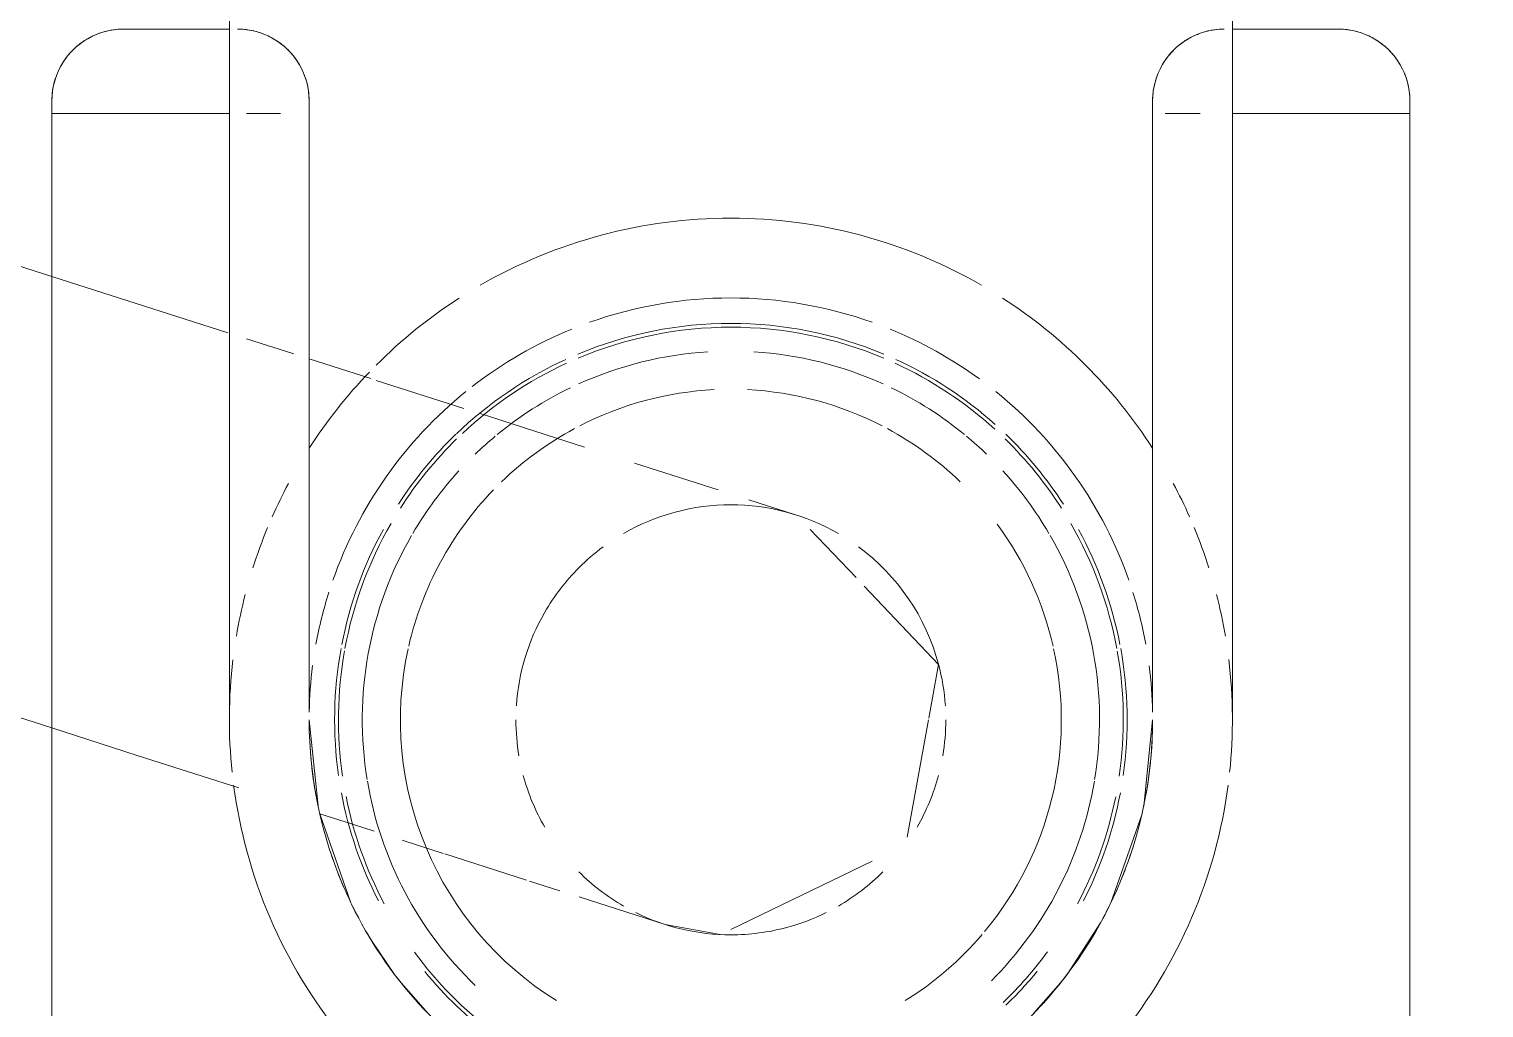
# Model space of a CAD drawing. Header units: metres. Extents: x 147 to 427, y -16 to 162.
# Drawn here: x 170.88755 to 170.92816, y 80.60953 to 80.63684 of the extents above; entities that cross this region are included whole.
import ezdxf

# ---------------------------------------------------------------- set-up
doc = ezdxf.new("R2010")
doc.units = ezdxf.units.M
doc.layers.add('1053_ARQ_BASE_MATADOURO_dwg', color=7, linetype='Continuous', lineweight=5, true_color=0x767676)
doc.layers.add('A_lay', color=7, linetype='Continuous', lineweight=5)
doc.layers.add('P-SANR-FIXT', color=7, linetype='Continuous', lineweight=5)

# ---------------------------------------------------------------- blocks, each defined once
blk = doc.blocks.new('UT_Ducha higiênica - UT_Ducha higiênica-V43-BANHEIROS E VESTIÁRIO')
at = {"layer": 'P-SANR-FIXT', "color": 9, "true_color": 0xc0c0c0}
for p, q in [((0.06600000000017558, 0.05738896833053225), (0.06600000000017558, 0.03306065756350873)), ((0.09400000000017354, 0.03306065756350873), (0.09400000000017354, 0.05738896833053225)), ((0.06304499430343755, 0.04114821128362749), (0.06600000000000221, 0.04114821128362745)), ((0.09400000000000237, 0.04114821128362746), (0.09695500569656935, 0.04114821128362745)), ((0.06104499430343766, 0.03914821128362744), (0.06104499430343766, 0.03878872391187346)), ((0.09895500569656945, 0.03878872391187352), (0.09895500569656945, 0.03914821128362758)), ((0.06104499430343674, 0.001999999999942718), (0.06104499430343764, 0.03878872391187346)), ((0.06600000000000254, 0.0387887239118735), (0.06104499430343417, 0.0387887239118735)), ((0.0989550056965669, 0.0387887239118735), (0.09400000000000182, 0.0387887239118735)), ((0.09895500569656944, 0.03878872391187348), (0.09895500569656941, 0.001999999999943668))]:
    blk.add_line(p, q, dxfattribs=at)
at = {"layer": 'P-SANR-FIXT', "color": 254, "true_color": 0xd3d3d3}
for p, q in [((0.06822741628874161, 0.0387887239118735), (0.06822741628874161, 0.03914821128362743)), ((0.0917725837112612, 0.03914821128362742), (0.0917725837112612, 0.03878872391187344)), ((0.06104499430343664, 0.001999999999942737), (0.06104499430343756, 0.03878872391187442)), ((0.06742986877289242, 0.0387887239118735), (0.06647703843195592, 0.0387887239118735)), ((0.06822741628874161, 0.03878872391187346), (0.06822741628874161, 0.02214454025150191)), ((0.09177258371125956, 0.02214186629510981), (0.09177258371126114, 0.03878872391187346)), ((0.09310245490700532, 0.0387887239118735), (0.09212435565298374, 0.0387887239118735)), ((0.09895500569656936, 0.0387887239118745), (0.09895500569656929, 0.001999999999943672)), ((0.06104499430361037, 0.03424681124901707), (0.06595411103332094, 0.03267435979653391)), ((0.06822741628891442, 0.03194619170685651), (0.06994938744698315, 0.03139462282028539)), ((0.07010050506356333, 0.0313462179587265), (0.07254989304715713, 0.0305616483702348)), ((0.06822741628874326, 0.02187499999996194), (0.068475631387799, 0.0194702847717769)), ((0.09152369447769643, 0.01946705630806995), (0.09177258371125954, 0.02187499999996153)), ((0.06852257954139873, 0.01925535367745389), (0.06939326858138262, 0.0167670673602468)), ((0.06943539135146488, 0.01895869022100658), (0.06852257954157207, 0.01925107525386298)), ((0.09060673141862002, 0.01676706736024643), (0.09147742045860399, 0.0192553536774535)), ((0.08938492596379394, 0.01476747638813229), (0.09032112149020635, 0.01621212277870662)), ((0.06998209410695065, 0.01569153100945493), (0.07061358243711897, 0.01476944635694471)), ((0.07079582342454933, 0.01453491411446422), (0.07154986264698524, 0.0136781160826587)), ((0.0884501373530194, 0.01367811608266058), (0.08920417657545324, 0.01453491411446393))]:
    blk.add_line(p, q, dxfattribs=at)
at = {"layer": 'P-SANR-FIXT', "color": 254, "true_color": 0xe0e0e0}
for p, q in [((0.06822741628874153, 0.0387887239118744), (0.06822741628874152, 0.02214454025150181)), ((0.09177258371125947, 0.02214186629510983), (0.09177258371126105, 0.03878872391187439)), ((0.06647703843212821, 0.0325068596141057), (0.06779785967538077, 0.03208378405962466)), ((0.073000000000174, 0.03041747348684451), (0.07481458797315996, 0.02983623827674731)), ((0.07731404008869103, 0.02903563252099664), (0.07964731213831082, 0.02828825631760632)), ((0.08221458441825276, 0.02718533653466564), (0.08349389999841036, 0.02584150952552453)), ((0.08372439327544737, 0.02559939327531115), (0.08579708865520803, 0.02342217908653255)), ((0.08579708865520803, 0.02342217908653255), (0.0855241990930235, 0.02191896280511636)), ((0.0855162182117772, 0.02187500000004051), (0.0849213260994286, 0.01859802779997803)), ((0.07004455732112212, 0.01876356674635322), (0.06943539135146488, 0.01895869022100658)), ((0.07429762884087705, 0.01740125477518853), (0.07201105281645163, 0.01813367365801042)), ((0.08394184234052415, 0.01793315765969091), (0.08000000000017457, 0.01602502537868764)), ((0.07522818576164052, 0.01710318576150863), (0.07438156632511098, 0.01737436854976821)), ((0.07816972594212296, 0.01616097367244767), (0.07576444373542271, 0.01693141562928007)), ((0.07970506017620423, 0.01588225350947288), (0.07816972594212296, 0.01616097367244767))]:
    blk.add_line(p, q, dxfattribs=at)
at = {"layer": 'P-SANR-FIXT', "color": 254, "true_color": 0xe9e9e9}
for p, q in [((0.07481458797315996, 0.02983623827674731), (0.07591139295833965, 0.02948491792993494)), ((0.07196792898224078, 0.01814748676115754), (0.07082682142727627, 0.0185129977748538))]:
    blk.add_line(p, q, dxfattribs=at)
at = {"layer": 'P-SANR-FIXT', "color": 9, "true_color": 0xc0c0c0, "flags": 128}
for points in [[(0.01500000000018934, 0.04899559848679616), (0.01656900566513716, 0.04849302635974193), (0.03232634437673555, 0.04344575380369457), (0.0499236900168427, 0.03780910402836686), (0.06104499430361037, 0.03424681124901707)], [(0.06104499430361037, 0.02164623927539696), (0.04767365562361228, 0.02592924619632215), (0.03007630998350729, 0.03156589597164985), (0.01500000000018934, 0.03639502651317171)], [(0.06600000000017558, 0.03306065756350873), (0.06600000000017558, 0.02415942696861998), (0.06600000000017558, 0.02187500000004484)], [(0.09400000000017354, 0.02187500000004484), (0.09400000000017354, 0.02584343730841606), (0.09400000000017354, 0.03306065756350873)]]:
    blk.add_lwpolyline(points, dxfattribs=at)
at = {"layer": 'P-SANR-FIXT', "color": 254, "true_color": 0xe0e0e0, "flags": 128}
blk.add_lwpolyline([(0.08050085544231261, 0.02801485572803844), (0.0818041397646692, 0.02759739746853832), (0.08183027405822617, 0.02758902632763768)], dxfattribs=at)
at = {"layer": 'P-SANR-FIXT', "color": 254, "true_color": 0xd3d3d3, "flags": 128}
blk.add_lwpolyline([(0.06626901951475822, 0.01997291869995145), (0.06343099433521066, 0.02088197364027478), (0.06104499430361037, 0.02164623927539696)], dxfattribs=at)
at = {"layer": 'P-SANR-FIXT', "color": 9, "true_color": 0xc0c0c0}
for centre, radius, start, end in [((0.06304499430343755, 0.03914821128362749), 0.002000000000000004, 90, 119.9999999999998), ((0.09695500569656935, 0.03914821128362753), 0.002000000000000002, 60.00000000000078, 90.0000000000004), ((0.0800000000000014, 0.02187499999996996), 0.01400000000000001, 354.0073816940471, 6.890104071760333), ((0.0800000000000014, 0.02187499999996996), 0.014, 173.1165843224717, 185.9928586699199), ((0.0800000000000014, 0.02187499999996996), 0.014, 187.5018254958601, 219.0196405060585), ((0.0800000000000014, 0.02187499999996996), 0.014, 320.9788012077646, 352.4987047416478)]:
    blk.add_arc(centre, radius, start, end, dxfattribs=at)
at = {"layer": 'P-SANR-FIXT', "color": 254, "true_color": 0xe0e0e0}
for centre, radius, start, end in [((0.06622741628874153, 0.03914821128362746), 0.002000000000000002, 75.00000000000007, 90), ((0.09377258371126108, 0.03914821128362746), 0.001999999999999999, 90.0000000000008, 105.0000000000007), ((0.06622741628874153, 0.03914821128362746), 0.002000000000000008, 1.9878466759147e-13, 60.00000000000014), ((0.09377258371126108, 0.03914821128362746), 0.001999999999999995, 120.0000000000004, 180.000000000001), ((0.08000000000000139, 0.02187499999996695), 0.01106186790881811, 90.00000000000037, 112.6942804123422), ((0.08000000000000139, 0.02187499999996695), 0.01106186790881813, 67.30571958765826, 90.00000000000006), ((0.08000000000000139, 0.02187499999996695), 0.01095503730636507, 89.99999999999997, 112.9155889830821), ((0.08000000000000139, 0.02187499999996695), 0.01095503730636507, 67.08441101691236, 89.99999999999964), ((0.08000000000000139, 0.02187499999996695), 0.01106186790881811, 114.5985827828752, 133.8419831186609), ((0.08000000000000139, 0.02187499999996695), 0.01095503730636509, 114.7532005683548, 133.1674435286872), ((0.08000000000000139, 0.02187499999996695), 0.01095503730636508, 47.76102822801946, 65.2467994316392), ((0.08000000000000139, 0.02187499999996695), 0.01106186790881813, 48.16895343908534, 65.40141721712534), ((0.08000000000000139, 0.02187499999996695), 0.009224841614128749, 92.89448686670958, 117.213598098258), ((0.08000000000000139, 0.02187499999996695), 0.009224841614128749, 92.89448686670958, 117.213598098258), ((0.08000000000000139, 0.02187499999996695), 0.009224841614128742, 62.78640190173435, 87.1055131332892), ((0.08000000000000139, 0.02187499999996695), 0.009224841614128742, 62.78640190173435, 87.1055131332892), ((0.08000000000000139, 0.02187499999996695), 0.01106186790881812, 133.9230484541235, 147.0316496479592), ((0.08000000000000139, 0.02187499999996695), 0.01095503730636508, 134.334656598687, 147.3692747812611), ((0.08000000000000139, 0.02187499999996695), 0.009224841614128747, 118.2748387980583, 133.9230484541271), ((0.08000000000000139, 0.02187499999996695), 0.009224841614128747, 118.2748387980583, 133.9230484541271), ((0.08000000000000139, 0.02187499999996695), 0.009224841614128742, 46.07695154584497, 61.72516120193372), ((0.08000000000000139, 0.02187499999996695), 0.009224841614128742, 46.07695154584497, 61.72516120193372), ((0.08000000000000139, 0.02187499999996695), 0.01095503730636506, 32.63132096194444, 45.66526056333501), ((0.08000000000000139, 0.02187499999996695), 0.01106186790881813, 32.96891572373856, 46.07695154586379), ((0.08000000000000139, 0.02187499999996695), 0.009224841614128754, 135.9315731659198, 167.1578964023332), ((0.08000000000000139, 0.02187499999996695), 0.009224841614128754, 135.9315731659198, 167.1578964023332), ((0.07999999999999673, 0.02187499999996173), 0.005999999999999991, 89.99999999995525, 119.9999999999699), ((0.07999999999999673, 0.02187499999996173), 0.005999999999999994, 59.99999999997006, 89.99999999995535), ((0.08000000000000139, 0.02187499999996695), 0.01095503730636509, 149.9999999999999, 169.5394630768555), ((0.08000000000000139, 0.02187499999996695), 0.009224841614128738, 12.85042544492516, 36.28038313448674), ((0.08000000000000139, 0.02187499999996695), 0.009224841614128738, 12.85042544492516, 36.28038313448674), ((0.08000000000000139, 0.02187499999996695), 0.01095503730636508, 10.4605369231441, 29.99999999999965), ((0.08000000000000139, 0.02187499999996695), 0.01106186790881812, 151.2867300973497, 169.0457555543734), ((0.08000000000000139, 0.02187499999996695), 0.01106186790881813, 10.94648128964185, 28.71326990265073), ((0.07999999999999673, 0.02187499999996173), 0.006000000000000009, 126.4558563755609, 134.9999999999261), ((0.07999999999999673, 0.02187499999996173), 0.005999999999999981, 14.99999999999205, 53.54414486825294), ((0.07999999999999673, 0.02187499999996173), 0.006000000000000018, 134.9999999999772, 149.9999999999845), ((0.07999999999999673, 0.02187499999996173), 0.00600000000000001, 149.9999999999845, 176.2596558630868), ((0.08000000000000139, 0.02187499999996695), 0.01106186790881813, 169.6404862919868, 188.0750667196599), ((0.08000000000000139, 0.02187499999996695), 0.01095503730636508, 169.9008664072568, 188.267496492692), ((0.08000000000000139, 0.02187499999996695), 0.009224841614128752, 167.5775024622475, 238.1676693471378), ((0.08000000000000139, 0.02187499999996695), 0.009224841614128752, 167.5775024622475, 238.1676693471378), ((0.08000000000000139, 0.02187499999996695), 0.00922484161412875, 320.161241883636, 12.4224975377521), ((0.08000000000000139, 0.02187499999996695), 0.00922484161412875, 320.161241883636, 12.4224975377521), ((0.08000000000000139, 0.02187499999996695), 0.01095503730636508, 351.7274473685669, 10.09043831296133), ((0.08000000000000139, 0.02187499999996695), 0.01106186790881813, 351.9194111386425, 10.35951370801355), ((0.07999999999999673, 0.02187499999996173), 0.005999999999999999, 3.75001315622198, 14.99999999999211), ((0.0800000000000013, 0.02187499999996173), 0.01177258371125814, 179.9999999999993, 191.6742183424695), ((0.07999999999999673, 0.02187499999996173), 0.006000000000000017, 179.9999999999999, 189.6472123594997), ((0.07999999999999673, 0.02187499999996173), 0.005999999999999998, 350.377751244923, 359.9999999999991), ((0.0800000000000013, 0.02187499999996173), 0.01177258371125814, 348.3105877482108, 359.999999999999), ((0.07999999999999673, 0.02187499999996173), 0.006000000000000005, 195.000000000007, 210.0000000000144), ((0.07999999999999673, 0.02187499999996173), 0.005999999999999996, 330.000000000014, 345.0000000000065), ((0.08000000000000139, 0.02187499999996695), 0.01106186790881813, 190.5929366025706, 207.1726738920098), ((0.08000000000000139, 0.02187499999996695), 0.01095503730636508, 191.2771892320177, 207.9593414457524), ((0.08000000000000139, 0.02187499999996695), 0.01095503730636508, 332.0228205646238, 348.698395418212), ((0.08000000000000139, 0.02187499999996695), 0.01106186790881813, 332.8095514476709, 349.3826173398389), ((0.07999999999999673, 0.02187499999996173), 0.006000000000000009, 225.0000000000219, 240.0000000000293), ((0.07999999999999673, 0.02187499999996173), 0.005999999999999983, 300.0000000000289, 315.0000000000214), ((0.07999999999999673, 0.02187499999996173), 0.005999999999999994, 243.7091186525873, 270.0000000000442), ((0.07999999999999673, 0.02187499999996173), 0.005999999999999999, 285.0000000000363, 296.3040052236461), ((0.0800000000000013, 0.02187499999996173), 0.01177258371125812, 209.9999999999989, 211.9235348518845), ((0.07999999999999673, 0.02187499999996173), 0.005999999999999997, 270.0000000000439, 285.0000000000362), ((0.08000000000000139, 0.02187499999996695), 0.009224841614128756, 301.8434269842578, 319.5112149420289), ((0.08000000000000139, 0.02187499999996695), 0.009224841614128756, 301.8434269842578, 319.5112149420289), ((0.08000000000000139, 0.02187499999996695), 0.01095503730636507, 216.2878855969636, 232.9111067285773), ((0.08000000000000139, 0.02187499999996695), 0.01095503730636509, 313.9230484541221, 323.7765991534685), ((0.08000000000000139, 0.02187499999996695), 0.01106186790881813, 219.4200401855547, 232.9888136473335), ((0.08000000000000139, 0.02187499999996695), 0.0110618679088181, 313.9230484541362, 320.6389114890934)]:
    blk.add_arc(centre, radius, start, end, dxfattribs=at)
at = {"layer": 'P-SANR-FIXT', "color": 254, "true_color": 0xd3d3d3}
for centre, radius, start, end in [((0.06622741628874153, 0.03914821128362746), 0.002000000000000005, 60.00000000000018, 75.00000000000011), ((0.09377258371126108, 0.03914821128362746), 0.002000000000000003, 105.0000000000007, 120.0000000000004), ((0.06304499430343755, 0.03914821128362749), 0.001999999999999995, 119.9999999999999, 180), ((0.09695500569656935, 0.03914821128362753), 0.001999999999999994, 7.951386703658757e-13, 60.00000000000071), ((0.0800000000000014, 0.02187499999996996), 0.014, 90.00000000000034, 120.0000000000004), ((0.0800000000000014, 0.02187499999996996), 0.01400000000000001, 59.99999999999979, 89.9999999999997), ((0.0800000000000014, 0.02187499999996996), 0.01399999999999999, 122.7927710263034, 135.0000000000004), ((0.0800000000000014, 0.02187499999996695), 0.0117725837112637, 89.99999999999994, 109.58754425025), ((0.0800000000000014, 0.02187499999996695), 0.0117725837112637, 70.41245574974954, 89.99999999999967), ((0.0800000000000014, 0.02187499999996996), 0.01400000000000001, 32.76646705730297, 57.20722897369675), ((0.0800000000000014, 0.02187499999996695), 0.01177258371126372, 112.1724702843523, 127.8402297297984), ((0.0800000000000014, 0.02187499999996695), 0.0117725837112637, 53.89541943349725, 67.82752971563578), ((0.0800000000000014, 0.02187499999996996), 0.01399999999999998, 136.1160711698547, 147.2335472644397), ((0.0800000000000014, 0.02187499999996695), 0.01177258371126371, 128.9337603640835, 160.694666494968), ((0.0800000000000014, 0.02187499999996695), 0.01177258371126372, 19.30594577681172, 51.066239635916), ((0.0800000000000014, 0.02187499999996996), 0.01399999999999999, 151.901318016544, 156.1238706029361), ((0.0800000000000014, 0.02187499999996996), 0.01400000000000002, 23.87657473021514, 28.09750944409242), ((0.0800000000000014, 0.02187499999996996), 0.01399999999999998, 157.4647597343553, 162.3844249266433), ((0.0800000000000014, 0.02187499999996996), 0.01400000000000002, 17.62795192153268, 22.53729517271652), ((0.0800000000000014, 0.02187499999996996), 0.01399999999999999, 165.5324568339362, 170.4147584948406), ((0.0800000000000014, 0.02187499999996695), 0.01177258371126372, 162.4145360138932, 169.6754219535906), ((0.0800000000000014, 0.02187499999996695), 0.01177258371126371, 10.32457804640905, 17.58202703351399), ((0.0800000000000014, 0.02187499999996996), 0.01400000000000001, 9.591113623484812, 14.468271709301), ((0.0800000000000014, 0.02187499999996695), 0.01177258371126371, 172.6178997737828, 178.9617827200773), ((0.0800000000000014, 0.02187499999996695), 0.0117725837112637, 1.027648494441576, 7.369686186469377), ((0.0800000000000014, 0.02187499999996695), 0.01177258371126372, 179.9999999999999, 203.7148315874115), ((0.0800000000000014, 0.02187499999996695), 0.01177258371126372, 309.2343266399712, 359.9999999999994), ((0.0800000000000013, 0.02187499999996173), 0.01177258371125813, 198.5781000341353, 208.0829761927588), ((0.0800000000000013, 0.02187499999996173), 0.01177258371125814, 331.9170238073734, 341.4218999656165), ((0.0800000000000014, 0.02187499999996695), 0.01177258371126371, 205.9394156429511, 238.2407709617503), ((0.0800000000000013, 0.02187499999996173), 0.01177258371125812, 216.9068243999064, 222.2320135360429), ((0.0800000000000013, 0.02187499999996173), 0.01177258371125815, 317.7679864638768, 323.082986689777)]:
    blk.add_arc(centre, radius, start, end, dxfattribs=at)
at = {"layer": 'P-SANR-FIXT', "color": 254, "true_color": 0xe9e9e9}
for radius, start, end in [(0.01029022396165959, 93.57252902793815, 114.39608050732), (0.0102902239616596, 65.60391949267456, 86.42747097206139), (0.01029022396165958, 115.7875496680386, 129.3324097103653), (0.01029022396165961, 50.66759028975427, 64.21245033195585), (0.01029022396165958, 129.731111736732, 133.9230484541427), (0.0102902239616596, 46.07695154584732, 50.26888826324488), (0.01029022396165959, 137.5668966855696, 149.6278910948676), (0.01029022396165961, 30.37290782517221, 42.43254720300475), (0.0102902239616596, 150.0000000000004, 189.3324097101969), (0.01029022396165961, 350.6675902898027, 30.00000000000011), (0.01029022396165961, 189.5547970568336, 226.0769515458719), (0.0102902239616596, 314.9678756525263, 350.4432642318857)]:
    blk.add_arc((0.08000000000000138, 0.02187499999996695), radius, start, end, dxfattribs=at)
at = {"layer": 'P-SANR-FIXT', "color": 9, "true_color": 0xc0c0c0}
for points, knots in [([(0.06104499430343763, 0.03914821128362749), (0.06104499430343763, 0.03934114306849545), (0.06108714067159613, 0.03961803906187272), (0.0612036956944618, 0.03994247800487914), (0.06131591234284227, 0.04016295539194129), (0.06144745881198609, 0.04035884651990348), (0.06159461803630129, 0.04053128203195312), (0.06175406595126327, 0.04068082568376507), (0.06195137848773302, 0.04082959083399103), (0.06214452814990288, 0.0409390074305918), (0.0623293392666376, 0.04101777513732453), (0.0626099347193875, 0.04111335968832534), (0.06285292738142612, 0.04114821128362747), (0.06304499430343762, 0.04114821128362749)], [0, 0, 0, 0, 0.1428571428571428, 0.2142857142857143, 0.2857142857142857, 0.3571428571428571, 0.4285714285714285, 0.5, 0.5714285714285714, 0.6785714285714286, 0.7321428571428572, 0.7857142857142857, 1, 1, 1, 1]), ([(0.09695500569656942, 0.04114821128362754), (0.09708298661886067, 0.04114821128362754), (0.09734157513630474, 0.04112342680997043), (0.09765661326674686, 0.04102940703512432), (0.0979000961284014, 0.0409147553020243), (0.0980769310206845, 0.04080827517869416), (0.09824602029227524, 0.04068074911345344), (0.09840552699222668, 0.04053113568145207), (0.09855268138333846, 0.04035866146469703), (0.09868421283957497, 0.04016274350734703), (0.09879640592050198, 0.03994224240005637), (0.0989129073849353, 0.03961781842819331), (0.09895500569656941, 0.03934103627677766), (0.09895500569656944, 0.03914821128362756)], [0, 0, 0, 0, 0.1428571428571428, 0.2857142857142857, 0.3571428571428571, 0.4285714285714285, 0.5, 0.5714285714285714, 0.6428571428571428, 0.7142857142857143, 0.7857142857142857, 0.8571428571428571, 1, 1, 1, 1])]:
    blk.add_open_spline(points, degree=3, knots=knots, dxfattribs=at)
at = {"layer": 'P-SANR-FIXT', "color": 254, "true_color": 0xd3d3d3}
for points, knots in [([(0.06622741628874161, 0.04114821128362747), (0.06635539721103273, 0.04114821128362747), (0.06661398572847665, 0.04112342680997042), (0.06692902385891879, 0.04102940703512435), (0.06717250672057345, 0.04091475530202431), (0.06734934161285663, 0.04080827517869411), (0.06751843088444733, 0.04068074911345343), (0.06767793758439884, 0.04053113568145204), (0.06782509197551062, 0.04035866146469702), (0.06795662343174708, 0.04016274350734707), (0.0680688165126741, 0.03994224240005637), (0.06818531797710749, 0.03961781842819322), (0.06822741628874164, 0.03934103627677755), (0.06822741628874161, 0.03914821128362746)], [0, 0, 0, 0, 0.1428571428571428, 0.2857142857142857, 0.3571428571428571, 0.4285714285714285, 0.5, 0.5714285714285714, 0.6428571428571428, 0.7142857142857143, 0.7857142857142857, 0.8571428571428571, 1, 1, 1, 1]), ([(0.09177258371126117, 0.03914821128362743), (0.09177258371126117, 0.03934114306849545), (0.09181473007941966, 0.03961803906187276), (0.09193128510228538, 0.03994247800487911), (0.09204350175066574, 0.04016295539194121), (0.0921750482198096, 0.04035884651990337), (0.09232220744412468, 0.040531282031953), (0.09248165535908674, 0.04068082568376497), (0.0926789678955566, 0.04082959083399103), (0.09287211755772645, 0.04093900743059178), (0.09305692867446114, 0.04101777513732451), (0.09333752412721105, 0.04111335968832526), (0.09358051678924953, 0.04114821128362744), (0.09377258371126114, 0.04114821128362747)], [0, 0, 0, 0, 0.1428571428571428, 0.2142857142857143, 0.2857142857142857, 0.3571428571428571, 0.4285714285714285, 0.5, 0.5714285714285714, 0.6785714285714286, 0.7321428571428572, 0.7857142857142857, 1, 1, 1, 1])]:
    blk.add_open_spline(points, degree=3, knots=knots, dxfattribs=at)
blk = doc.blocks.new('1053_ARQ_BASE_MATADOURO_dwg_arq geral tgov-4039641-BANHEIROS E VESTIÁRIO')
at = {"layer": 'A_lay', "true_color": 0xaaaaaa}
h = blk.add_hatch(dxfattribs=at)
h.set_pattern_fill('FP_2', color=253, style=0, pattern_type=2)
h.set_pattern_definition([(90, (-0.43, 0), (-0.6125, 3.750480822388769e-17), []), (180, (-0.43, 0), (-7.500961644777538e-17, -0.6125), [])])
h.paths.add_polyline_path([(28.86165809004769, -2.56721354479967), (28.86122966577699, -2.56721354479967), (28.86153817293981, -2.56749997516411)])
h.paths.add_polyline_path([(30.2482296655655, -1.360337723046473), (30.26237180118934, -1.346195587888295), (30.6159251917854, -1.699748978018694), (30.60178305616156, -1.713891113176873), (30.49587755336851, -1.607985610523314)])
h.paths.add_polyline_path([(28.44822966563535, -2.590337723493509), (28.81143735733873, -2.590337723493509), (28.81230898691871, -2.58464445636208), (28.8185086128167, -2.584118906497864), (28.82272822869066, -2.583180386026429), (28.81398975905625, -2.582610914488294), (28.83495522572088, -2.57111201848449), (28.83522966530757, -2.57111201848449), (28.83475389383533, -2.56721354479967), (28.82766758750804, -2.566752702683052), (28.82784901535905, -2.531764418520888), (28.82935890737823, -2.52946950403056), (28.83033918387648, -2.529386299058109), (28.83033918387648, -2.53081953147027), (28.83475389383533, -2.529654912327612), (28.83849361832507, -2.529260466487376), (28.83519683452662, -2.529079990610639), (28.83230822877009, -2.529079990610639), (28.83244076533282, -2.527990126248663), (28.84363069707286, -2.527990126248663), (28.84845663855147, -2.451804867368801), (28.85332281400346, -2.527990126248663), (28.8641511023145, -2.52824114685007), (28.8641511023145, -2.529079990610639), (28.85934836442302, -2.529569412834371), (28.86105634874449, -2.532213544799669), (28.86153817293981, -2.529370996490786), (28.86318337958887, -2.529491669047812), (28.86458401039983, -2.531318225015958), (28.86467251455278, -2.530331478504449), (28.86745841353565, -2.530615062280771), (28.86745841353565, -2.53158807162526), (28.86745841353565, -2.532213544799669), (28.86882147598412, -2.532572692486232), (28.86882147598412, -2.56721354479967), (28.86165809004769, -2.56721354479967), (28.86156139251205, -2.57111201848449), (28.8625528999188, -2.57111201848449), (28.88315325235816, -2.583180386026429), (28.87848461745907, -2.583665235818134), (28.8784193125925, -2.583790940594822), (28.8737311023939, -2.583180386026429), (28.87380640573243, -2.583851335952614), (28.88439815724942, -2.585121194703789), (28.88518967951507, -2.590337723493509), (29.2482296655655, -2.590337723493509), (29.2482296655655, -1.340337723493507), (29.54822966561206, -1.340337723493507), (29.54822966561206, -1.360337723046473), (29.26822966558412, -1.360337723046473), (29.26822966558412, -2.590337723493509), (30.14822966558878, -2.590337723493509), (30.14822966558878, -1.340337723493507), (30.2482296655655, -1.340337723493507), (30.2482296655655, -1.360337723046473), (30.16822966560741, -1.360337723046473), (30.16822966560741, -2.590337723493509), (31.04822966561206, -2.590337723493509), (31.04822966561206, -1.360337724909118), (30.84822966554222, -1.360337724909118), (30.84822966554222, -1.340337725356151), (30.86822966556085, -1.340337725356151), (30.86822966556085, -0.9803377259522), (30.59822966554222, -0.7203377243130712), (30.59822966565863, 0.7096622604877493), (28.44822966563535, 0.7096622753889062), (28.44822966563535, -0.5203377231954851), (29.74655514128991, -0.5203377231954851), (29.74655514128991, -0.5403377227484514), (28.44822966563535, -0.5403377246110954), (28.44822966563535, -1.340337723493507), (28.64822966558878, -1.340337723493507), (28.64822966558878, -1.360337723046473), (28.44822966563535, -1.360337723046473), (28.44822966563535, -2.460529452374502)])
h.paths.add_polyline_path([(30.44759136193917, -2.584848087280922), (30.44451536529251, -2.58279742300504), (30.45135091664289, -2.584848085418278)])
h.paths.add_polyline_path([(30.77929010859244, -2.584848027676277), (30.78680921028345, -2.583480917240759), (30.78434841532745, -2.584848025813629)])
h.paths.add_polyline_path([(29.54554933460914, -2.584847997873954), (29.5424733380789, -2.582797333598072), (29.54930888942928, -2.58484799601131)])
h.paths.add_polyline_path([(29.87724808137883, -2.584847938269314), (29.88476718303401, -2.583480827840306), (29.88230638811384, -2.584847936406665)])
h.paths.add_polyline_path([(30.42303761735112, -2.580063207074932), (30.41971968789604, -2.578219912946161), (30.41893628740041, -2.573911214418962), (30.42006266599362, -2.575600781685322)])
h.paths.add_polyline_path([(30.79296120497877, -2.580063141749738), (30.79706253274364, -2.573911147192054), (30.79627913353053, -2.578219847753575), (30.79529617521494, -2.578765935836972)])
h.paths.add_polyline_path([(29.52099559013751, -2.580063117667969), (29.51767766068243, -2.578219823539193), (29.51689426018703, -2.573911125012332), (29.51953902051077, -2.577878264034065)])
h.paths.add_polyline_path([(29.89091917781465, -2.580063052268529), (29.89502050548957, -2.57391105784577), (29.8942371062005, -2.578219758346607)])
h.paths.add_polyline_path([(30.00230657213067, -2.575519589203923), (30.00230656327702, -2.575518269867105), (30.00618763736436, -2.575518785918077)])
h.paths.add_polyline_path([(30.90434859934423, -2.57551958920391), (30.90434859049058, -2.575518269867083), (30.90822966457792, -2.57551878591806)])
h.paths.add_polyline_path([(28.85650297218246, -2.532213544799669), (28.85657379138359, -2.532213544799669), (28.85647120766638, -2.529079990610639), (28.85425680585475, -2.529472695979467), (28.85598023139357, -2.532213544799669)])
h.paths.add_polyline_path([(30.78657894895898, -2.524695200845533), (30.78623717231696, -2.524695200845533), (30.78657900128842, -2.524011542436892)])
h.paths.add_polyline_path([(30.78862961265278, -2.519910316914251), (30.78908353722898, -2.514431212946787), (30.78924721835009, -2.512942873881523), (30.79036333341775, -2.516442873881527), (30.78871428244395, -2.519740977701445)])
h.paths.add_polyline_path([(29.88658758543917, -2.519910227507283), (29.88704152428249, -2.514431209606268), (29.88720523580492, -2.512942873881541), (29.88832126139325, -2.516442873881544), (29.88667225547447, -2.519740887684996)])
h.paths.add_polyline_path([(30.41870602068976, -2.495302408933572), (30.41870601533466, -2.464542441070012), (30.43221135760806, -2.465057265461519), (30.43221136252415, -2.493251742795041), (30.42200203195389, -2.494801938914047)])
h.paths.add_polyline_path([(29.51666399347615, -2.495302319526604), (29.51666398800463, -2.464542351663044), (29.53016933028014, -2.4650572655691), (29.53016933531054, -2.493251653388074), (29.51996001306411, -2.494801848243183)])
h.paths.add_polyline_path([(30.41870601533466, -2.464542441070012), (30.41756915824973, -2.464542441070012), (30.41756915103198, -2.424212707206538), (30.41870601513995, -2.463685025172722)])
h.paths.add_polyline_path([(29.51552713103612, -2.464542351663044), (29.51552712440044, -2.427651708945565), (29.51666398800463, -2.464542351663044)])
h.paths.add_polyline_path([(30.78378741824945, -2.433098848838327), (30.78242030794324, -2.428313971251623), (30.7837874176914, -2.429954502731492)])
h.paths.add_polyline_path([(30.41756915103198, -2.424212707206538), (30.41756909061478, -2.100627142573209), (30.58367297111565, -2.405073141679099), (30.43491494837433, -2.405399301581722), (30.42833098139144, -2.407012677876458), (30.42223002925239, -2.411752946598003), (30.41893625946269, -2.416693603619865)])
h.paths.add_polyline_path([(30.77900253294521, -2.424212642013961), (30.7749012033457, -2.420794868841701), (30.77648417290786, -2.421190610155395)])
h.paths.add_polyline_path([(30.79842955851947, -2.100627075880696), (30.41756909061478, -2.100627142573209), (30.42934008184708, -2.05376714263634), (30.44981277353398, -2.014339805767838), (30.48046184225518, -1.979505125818539), (30.51858262361768, -1.953054674613346), (30.56241502488994, -1.936480346774968), (30.6079992948502, -1.930922831335963), (30.65405675880409, -1.936538020983914), (30.69741597383371, -1.953054643297821), (30.73553676445971, -1.979505081152349), (30.76618584538071, -2.014339750367719), (30.78756765724981, -2.055517881236428), (30.79573767303184, -2.089447745171745)])
h.paths.add_polyline_path([(30.79842961573802, -2.424212639193179), (30.79706250492038, -2.416693536564643), (30.79203454853548, -2.409923792997445), (30.78680918063056, -2.406440215185218), (30.77638536019762, -2.405073108666893), (30.58367297111565, -2.405073141679099), (30.79842955851947, -2.100627075880696), (30.79842961278592, -2.407517779916967)])
h.paths.add_polyline_path([(29.51552712381837, -2.424212617799571), (29.51571386876221, -2.100969442399114), (29.68163094378562, -2.405073052272135), (29.53287289831711, -2.405399216328143), (29.52628895443489, -2.407012588287278), (29.5201880020388, -2.411752857016373), (29.51689423213267, -2.416693514212897)])
h.paths.add_polyline_path([(29.87696050561518, -2.424212552606993), (29.87285917601568, -2.420794779434733), (29.87444214569424, -2.421190520748427)])
h.paths.add_polyline_path([(29.89638753118944, -2.100626986473732), (29.51552706328475, -2.100627053166241), (29.52638894875626, -2.055517854717913), (29.54777074620395, -2.01433971636087), (29.57841981492514, -1.979505036411575), (29.61654059628765, -1.953054585206378), (29.65989980553283, -1.936537947707201), (29.70595726752016, -1.930922741928995), (29.75201473147406, -1.936537931576946), (29.79537394650369, -1.953054553890857), (29.83349473712968, -1.979504991745381), (29.86414381805067, -2.014339660960751), (29.88552562991978, -2.055517791829465), (29.89369566723023, -2.089447745171745)])
h.paths.add_polyline_path([(29.89638758854127, -2.424212550519243), (29.89502047759035, -2.416693447157675), (29.88999252132189, -2.409923703656415), (29.88476715341696, -2.40644012577825), (29.87434333298403, -2.40507301925993), (29.68163094378562, -2.405073052272135), (29.89638753118944, -2.100626986473732), (29.89638758558231, -2.407517779916967)])
h.paths.add_polyline_path([(30.58969695052976, -2.32921483288348), (30.62561822575805, -2.329214826367314), (30.66194792795159, -2.319375180460287), (30.69324770406942, -2.301494435001893), (30.71801093979276, -2.27797728971775), (30.73698633857728, -2.247702345868998), (30.74784651808887, -2.213462098863433), (30.74752742962087, -2.094816030906604), (30.73493915911207, -2.06027734953657), (30.71529455341231, -2.031302455198717), (30.69050863486311, -2.008670457061636), (30.65737958480121, -1.991465066871479), (30.62480134461059, -1.983383277495961), (30.58932593187689, -1.983569736789599), (30.55390516128363, -1.993065998136673), (30.52372324467544, -2.009699940330753), (30.49726750440058, -2.034791372808406), (30.47803125243415, -2.065698772480494), (30.46746859359932, -2.097209360046874), (30.4674686162036, -2.213462149724299), (30.47881792016721, -2.248482762544358), (30.49844838936314, -2.279126730576162), (30.52348744410155, -2.302839217420713), (30.55544323887973, -2.320368699633563), (30.58939857113137, -2.329137775426342)])
h.paths.add_polyline_path([(29.68765492325552, -2.329214743549654), (29.72357619848865, -2.329214737033492), (29.75990568924137, -2.319375208134628), (29.79120558244459, -2.301494435001893), (29.81596891257917, -2.277977200239274), (29.83494431127793, -2.247702256476844), (29.84580449075885, -2.213462009456465), (29.84548542300569, -2.094816001203307), (29.83289713189847, -2.060277260242108), (29.81325262408689, -2.031302455198734), (29.78846660759369, -2.008670367603345), (29.75533755758763, -1.991464977412222), (29.72275931734098, -1.983383188016359), (29.68698736437846, -1.983646528821706), (29.65186313407005, -1.993065908630943), (29.62168121746186, -2.009699850817071), (29.59522541957561, -2.034791372808423), (29.57598922522056, -2.065698682978744), (29.56542656638725, -2.097209270640218), (29.56542658898999, -2.213462060317331), (29.5767759489504, -2.248482762544358), (29.59640636214956, -2.279126641251818), (29.6214454168266, -2.302839128065004), (29.65340121166614, -2.320368610308543), (29.68735654391778, -2.329137686108122)])
h.paths.add_polyline_path([(30.59074992519905, -2.32344952860969), (30.55674209072578, -2.314558211548431), (30.52710958853673, -2.298302549595697), (30.50193889528505, -2.274729981716723), (30.48283833032479, -2.243906620715845), (30.47267730394397, -2.212873516604235), (30.47267728322181, -2.097797991633311), (30.48381721614394, -2.065625729343797), (30.50323441100274, -2.03643607271421), (30.52750308787255, -2.014068642824193), (30.55910058903713, -1.997363271331742), (30.59038235557691, -1.989314122993642), (30.62442818053013, -1.989128732621455), (30.65769842215474, -1.997363271331742), (30.68757330392922, -2.013197009460309), (30.71315269322926, -2.03643607271421), (30.73181805793267, -2.064275285686633), (30.74330769630634, -2.096324322745138), (30.74324599837355, -2.213061967272683), (30.73257696256978, -2.245646637971157), (30.71404614839312, -2.274729943854919), (30.68887546355699, -2.298302520719988), (30.65864080954062, -2.314888522398786), (30.6252351358723, -2.323449522453976), (30.59552052681367, -2.323449527758128)])
h.paths.add_polyline_path([(29.6887078979196, -2.323449439128542), (29.65470020050189, -2.314558197255888), (29.62506756126285, -2.298302460133975), (29.59989686800311, -2.274729892273367), (29.58079630311121, -2.243906531562965), (29.57063527661396, -2.212873427197267), (29.57063525600312, -2.097797902250093), (29.5817751889206, -2.065625639956645), (29.60119228678591, -2.03643607271421), (29.62546106064458, -2.014068553427508), (29.65705821436402, -1.997363271331759), (29.68834032835017, -1.989314033588372), (29.72238615330556, -1.989128643213192), (29.75565656363072, -1.997363271331759), (29.78553127671018, -2.013196920049543), (29.81111072595972, -2.03643607271421), (29.83050283815423, -2.066302542804921), (29.84126566909273, -2.09632423333817), (29.84120397115996, -2.213061877873824), (29.83050283815423, -2.245696923666694), (29.81200412111729, -2.274729854428573), (29.78683343626933, -2.298302431271234), (29.75659878225052, -2.314888432931732), (29.72319310858619, -2.323449432975587), (29.69347867125912, -2.323449438277326)])
h.paths.add_polyline_path([(30.60857138324098, -2.25447631502638), (30.62310321917524, -2.252825657057206), (30.63689462355122, -2.247957793800116), (30.64924289218044, -2.240120754230726), (30.64648892951683, -2.202238913625408), (30.64463153221383, -2.192954525360437), (30.64053744800048, -2.184417062935926), (30.63446061876637, -2.177156075630092), (30.62677796921989, -2.171621937382629), (30.61796602755174, -2.168157911656244), (30.60857136803869, -2.166978859990815), (30.59917670893084, -2.16815791488489), (30.58901483686958, -2.172594357307189), (30.58268212080859, -2.177156084527409), (30.57660529406986, -2.184417073921656), (30.57251121279056, -2.192954537753176), (30.57065381867831, -2.202238926656479), (30.56789986859095, -2.240120770409632), (30.58173542739668, -2.248482762544358), (30.59403954665009, -2.252825662837893), (30.60822966457796, -2.25443749965329)])
h.paths.add_polyline_path([(29.70652935592385, -2.254476225580069), (29.72106119185742, -2.252825567629408), (29.73485259624226, -2.247957704405766), (29.74720086489629, -2.240120664880644), (29.74444690230322, -2.202238824218445), (29.74258950499999, -2.192954435952807), (29.7384954207861, -2.184416973527771), (29.73241859155121, -2.177155986221686), (29.72473594200381, -2.171621847974314), (29.71592400033472, -2.168157822248405), (29.70652934082086, -2.166978770583847), (29.69713468171245, -2.168157825479144), (29.68697280965599, -2.172594267899663), (29.68064009359034, -2.177155995124751), (29.67456326685243, -2.184416984520605), (29.6704691855745, -2.19295444835355), (29.66861179146408, -2.202238837257932), (29.66585784126092, -2.240120681002673), (29.67969365346553, -2.248482762544358), (29.69199751933597, -2.252825573389763), (29.70618763736437, -2.254437410218687)])
h.paths.add_polyline_path([(28.82396559685022, -1.784601790830426), (28.80982346122638, -1.770459655672243), (29.23408752994165, -1.346195587888295), (29.2482296655655, -1.360337723046473), (28.89897823685425, -1.709589150991065)])
h.paths.add_polyline_path([(29.72396559687351, -1.784601790830426), (29.70982346124967, -1.770459655672243), (30.13408752996494, -1.346195587888295), (30.14822966558878, -1.360337723046473), (29.89622469502815, -1.612342693053915)])
blk = doc.blocks.new('1053_ARQ_BASE_MATADOURO_dwg-3625622-BANHEIROS E VESTIÁRIO')
blk.add_blockref('1053_ARQ_BASE_MATADOURO_dwg_arq geral tgov-4039641-BANHEIROS E VESTIÁRIO', (130.2097949645677, 83.1860339743535))

msp = doc.modelspace()

# ---------------------------------------------------------------- block references
at = {"layer": '1053_ARQ_BASE_MATADOURO_dwg', "color": 253, "true_color": 0xaaaaaa}
msp.add_blockref('1053_ARQ_BASE_MATADOURO_dwg-3625622-BANHEIROS E VESTIÁRIO', (9.709115587533281, 0), dxfattribs=at)
at = {"layer": 'P-SANR-FIXT', "color": 254, "true_color": 0xe0e0e0}
msp.add_blockref('UT_Ducha higiênica - UT_Ducha higiênica-V43-BANHEIROS E VESTIÁRIO', (170.8271402166787, 80.59569625085973), dxfattribs=at)

doc.saveas('drawing.dxf')
